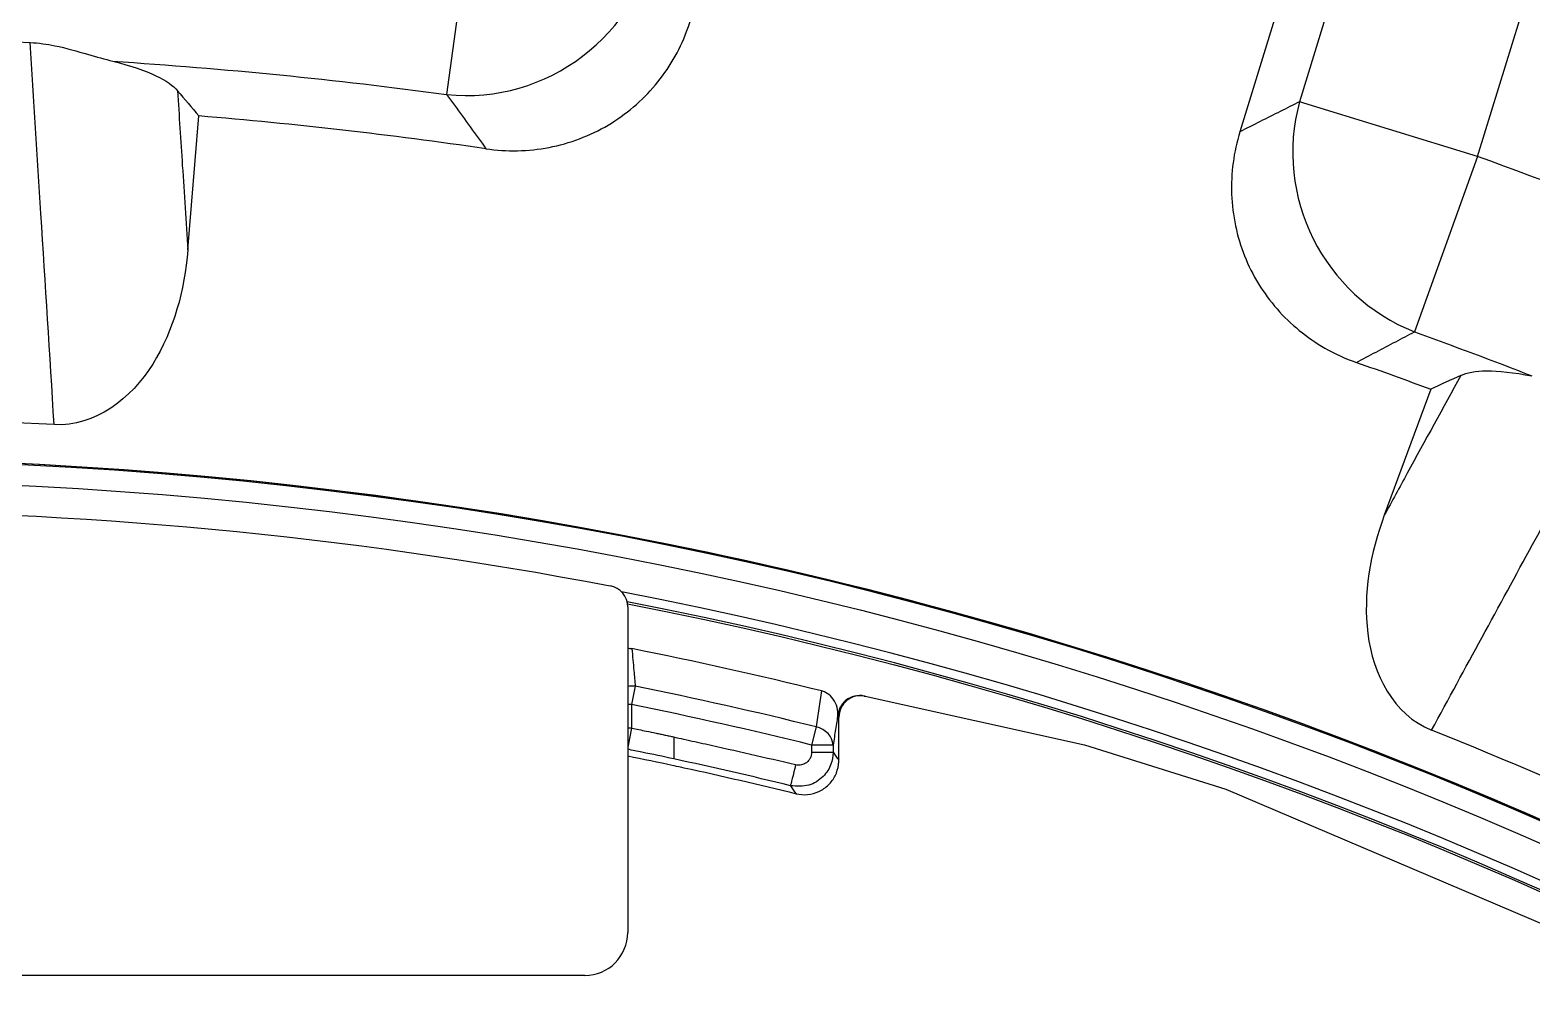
# Model space of a CAD drawing. Header units: millimetres. Extents: x 2595 to 3308, y 1499 to 1823.
# Drawn here: x 3153.11 to 3188.04, y 1757.92 to 1780.03 of the extents above; entities that cross this region are included whole.
import ezdxf
from ezdxf.lldxf.tags import DXFTag

# ---------------------------------------------------------------- set-up
doc = ezdxf.new("R2010")
doc.units = ezdxf.units.MM
doc.layers.add('5', color=7, linetype='Continuous', true_color=0xffffff)
tags = doc.linetypes.add('DASHED', pattern=[25.72, 12.86, -12.86]).pattern_tags.tags
tags[6:7] = [DXFTag(74, 4), DXFTag(75, 0), DXFTag(340, '0'), DXFTag(46, 0.0), DXFTag(50, 0.0), DXFTag(44, 0.0), DXFTag(45, 0.0)]
tags[4:5] = [DXFTag(74, 4), DXFTag(75, 0), DXFTag(340, '0'), DXFTag(46, 0.0), DXFTag(50, 0.0), DXFTag(44, 0.0), DXFTag(45, 0.0)]

msp = doc.modelspace()

# ---------------------------------------------------------------- linework, layer by layer
at = {"layer": '5', "color": 7, "linetype": 'Continuous'}
for p, q in [((3184.579, 1788.506), (3181.247, 1777.665)), ((3185.309, 1787.06), (3182.636, 1778.363)), ((3186.778, 1777.09), (3189.451, 1785.787)), ((3163.379, 1782.825), (3162.796, 1778.532)), ((3186.778, 1777.09), (3182.636, 1778.363)), ((3156.774, 1774.918), (3157.033, 1778.033)), ((3186.778, 1777.09), (3185.308, 1773.013)), ((3185.688, 1771.681), (3184.607, 1768.748)), ((3167.183, 1764.772), (3167.097, 1764.345)), ((3167.097, 1764.345), (3167.007, 1764.345)), ((3167.097, 1764.345), (3167.097, 1763.8)), ((3172.51, 1764.545), (3172.534, 1764.54)), ((3172.534, 1764.54), (3177.635, 1763.409)), ((3171.896, 1764.055), (3171.896, 1764.121)), ((3171.896, 1764.055), (3171.919, 1764.05)), ((3171.918, 1763.051), (3171.919, 1764.05)), ((3167.097, 1763.8), (3167.007, 1763.358)), ((3167.097, 1763.8), (3167.007, 1763.8)), ((3171.39, 1763.828), (3171.285, 1763.405)), ((3171.285, 1763.405), (3171.285, 1763.237)), ((3171.787, 1763.405), (3171.286, 1763.405)), ((3171.787, 1763.405), (3171.786, 1763.237)), ((3177.635, 1763.409), (3180.924, 1762.383)), ((3180.924, 1762.383), (3190.014, 1758.503))]:
    msp.add_line(p, q, dxfattribs=at)
at = {"layer": '5', "color": 6, "linetype": 'Continuous'}
for p, q in [((3167.007, 1766.616), (3167.007, 1759.047)), ((3166.007, 1758.047), (3129.997, 1758.047))]:
    msp.add_line(p, q, dxfattribs=at)
at = {"layer": '5', "color": 7, "linetype": 'Continuous', "extrusion": (0, 0, -1)}
for centre, radius, start, end in [((-3148.002, 1669.466), 110.064, 93.66067, 97.72467), ((-3147.991, 1669.469), 110.064, 109.81924, 111.33933), ((-3147.991, 1669.469), 108.942, 109.27821, 110.24483), ((-3148.002, 1669.494), 100.07, 313.95835, 233.17746), ((-3148.002, 1669.494), 99.038, 101.06, 232.89885)]:
    msp.add_arc(centre, radius, start, end, dxfattribs=at)
at = {"layer": '5', "color": 7, "linetype": 'Continuous'}
for centre, radius, start, end in [((3148.002, 1669.466), 108.942, 81.7096, 85.24483), ((3147.991, 1669.469), 114.397, 59.81924, 70.18076), ((3148.002, 1669.494), 101.52, 86.80212, 93.19788), ((3148.002, 1669.494), 100.547, 306.63636, 233.36364), ((3148.002, 1669.494), 99.282, 307.04882, 79.04876), ((3148.002, 1669.494), 99.081, 307.09253, 78.95021), ((3148.002, 1669.494), 98.032, 76.12071, 78.76315), ((3148.002, 1669.494), 97.19, 76.0756, 78.61787), ((3148.002, 1669.494), 96.754, 76.0756, 78.61787), ((3148.002, 1669.494), 101.52, 61.80212, 68.19788)]:
    msp.add_arc(centre, radius, start, end, dxfattribs=at)
at = {"layer": '5', "color": 7, "linetype": 'DASHED'}
for radius, start, end in [(100.573, 306.62661, 226.18317), (100.572, 306.62578, 226.19708)]:
    msp.add_arc((3148.002, 1669.494), radius, start, end, dxfattribs=at)
at = {"layer": '5', "color": 6, "linetype": 'Continuous', "extrusion": (0, 0, -1)}
msp.add_arc((-3148.002, 1669.494), 99.37, 79.2126, 100.7874, dxfattribs=at)
at = {"layer": '5', "color": 6, "linetype": 'Continuous'}
for centre, radius, start, end in [((3166.507, 1766.616), 0.5, 0, 79.2126), ((3166.007, 1759.047), 1, 270, 0)]:
    msp.add_arc(centre, radius, start, end, dxfattribs=at)
at = {"layer": '5', "color": 7, "linetype": 'Continuous'}
for centre, major_axis, ratio, start_param, end_param in [((3163.379, 1782.825), (3.506, 2.659), 0.970381, 3.943674, 5.481104), ((3186.778, 1777.09), (-1.967, 3.936), 0.971583, 0.823637, 2.317956), ((3167.097, 1764.345), (-0.501, -0.044), 0.856823, 4.46569, 4.816956), ((3172.401, 1764.054), (0.493, -0.109), 0.99601, 1.570796, 3.358321), ((3172.424, 1764.049), (0.502, -0.05), 0.996104, 1.452378, 3.239903), ((3171.285, 1763.405), (0.497, -0.076), 0.865126, 0.174658, 1.492023)]:
    msp.add_ellipse(centre, major_axis=major_axis, ratio=ratio, start_param=start_param, end_param=end_param, dxfattribs=at)
for points, knots in [([(3163.711, 1777.27), (3164.195, 1777.199), (3164.697, 1777.209), (3165.658, 1777.395), (3166.13, 1777.572), (3166.966, 1778.066), (3167.344, 1778.387), (3167.96, 1779.122), (3168.209, 1779.546), (3168.379, 1779.993), (3168.498, 1780.304), (3168.581, 1780.631), (3168.627, 1780.961)], [0, 0, 0, 0, 0.21558, 0.21558, 0.431425, 0.431425, 0.643662, 0.643662, 0.854315, 0.854315, 0.854315, 1, 1, 1, 1]), ([(3153.666, 1770.855), (3153.564, 1772.491), (3153.462, 1774.127), (3153.277, 1777.088), (3153.194, 1778.414), (3153.111, 1779.74)], [0, 0, 0, 0, 0.5522, 0.5522, 1, 1, 1, 1]), ([(3153.111, 1779.74), (3153.305, 1779.731), (3153.501, 1779.703), (3153.956, 1779.61), (3154.209, 1779.535), (3154.65, 1779.408), (3154.846, 1779.351), (3155.03, 1779.306)], [0, 0, 0, 0, 0.256166, 0.256166, 0.648659, 0.648659, 1, 1, 1, 1]), ([(3156.535, 1778.62), (3156.573, 1778.04), (3156.61, 1777.46), (3156.69, 1776.226), (3156.732, 1775.572), (3156.774, 1774.918)], [0, 0, 0, 0, 0.470062, 0.470062, 1, 1, 1, 1]), ([(3162.796, 1778.532), (3162.857, 1778.448), (3162.918, 1778.365), (3163.223, 1777.945), (3163.467, 1777.608), (3163.711, 1777.27)], [0, 0, 0, 0, 0.198987, 0.198987, 1, 1, 1, 1]), ([(3182.636, 1778.363), (3182.486, 1778.288), (3182.337, 1778.213), (3181.874, 1777.981), (3181.561, 1777.824), (3181.247, 1777.665)], [0, 0, 0, 0, 0.323376, 0.323376, 1, 1, 1, 1]), ([(3181.247, 1777.665), (3181.104, 1777.198), (3181.037, 1776.7), (3181.073, 1775.724), (3181.177, 1775.231), (3181.536, 1774.33), (3181.795, 1773.908), (3182.427, 1773.185), (3182.809, 1772.874), (3183.225, 1772.636), (3183.458, 1772.503), (3183.705, 1772.391), (3183.958, 1772.302)], [0, 0, 0, 0, 0.221652, 0.221652, 0.443557, 0.443557, 0.662044, 0.662044, 0.879231, 0.879231, 0.879231, 1, 1, 1, 1]), ([(3156.774, 1774.918), (3156.696, 1773.98), (3156.455, 1773.059), (3155.463, 1771.467), (3154.616, 1770.802), (3153.666, 1770.855)], [0, 0, 0, 0, 0.5, 0.5, 1, 1, 1, 1]), ([(3183.958, 1772.302), (3184.263, 1772.464), (3184.568, 1772.624), (3185.018, 1772.861), (3185.163, 1772.937), (3185.308, 1773.013)], [0, 0, 0, 0, 0.676621, 0.676621, 1, 1, 1, 1]), ([(3186.388, 1772.002), (3185.972, 1771.243), (3185.556, 1770.483), (3184.963, 1769.399), (3184.785, 1769.073), (3184.607, 1768.748)], [0, 0, 0, 0, 0.700186, 0.700186, 1, 1, 1, 1]), ([(3185.707, 1763.752), (3186.49, 1765.191), (3187.274, 1766.631), (3188.693, 1769.237), (3189.329, 1770.403), (3189.964, 1771.57)], [0, 0, 0, 0, 0.5522, 0.5522, 1, 1, 1, 1]), ([(3184.607, 1768.748), (3184.281, 1767.865), (3184.11, 1766.927), (3184.336, 1765.066), (3184.823, 1764.106), (3185.707, 1763.752)], [0, 0, 0, 0, 0.5, 0.5, 1, 1, 1, 1]), ([(3167.105, 1765.647), (3167.121, 1765.474), (3167.136, 1765.302), (3167.162, 1765.011), (3167.172, 1764.891), (3167.183, 1764.772)], [0, 0, 0, 0, 0.590914, 0.590914, 1, 1, 1, 1]), ([(3171.896, 1764.121), (3171.896, 1764.192), (3171.885, 1764.264), (3171.839, 1764.397), (3171.803, 1764.461), (3171.715, 1764.562), (3171.664, 1764.603), (3171.579, 1764.645), (3171.549, 1764.656), (3171.518, 1764.664)], [0, 0, 0, 0, 0.298818, 0.298818, 0.599722, 0.599722, 0.866744, 0.866744, 1, 1, 1, 1]), ([(3167.097, 1763.8), (3167.212, 1763.777), (3167.326, 1763.753), (3167.517, 1763.714), (3167.592, 1763.698), (3167.668, 1763.682)], [0, 0, 0, 0, 0.602307, 0.602307, 1, 1, 1, 1]), ([(3168.077, 1763.084), (3167.831, 1763.137), (3167.586, 1763.189), (3167.229, 1763.262), (3167.118, 1763.285), (3167.007, 1763.307)], [0, 0, 0, 0, 0.689468, 0.689468, 1, 1, 1, 1]), ([(3168.077, 1763.586), (3168.077, 1763.555), (3168.077, 1763.493), (3168.077, 1763.375), (3168.077, 1763.242), (3168.077, 1763.123), (3168.077, 1763.097), (3168.077, 1763.084)], [0, 0, 0, 0, 0.125146, 0.250751, 0.500434, 0.750033, 1, 1, 1, 1]), ([(3170.913, 1762.945), (3170.215, 1763.106), (3169.351, 1763.306), (3168.484, 1763.496), (3168.317, 1763.533)], [0, 0, 0, 0, 0.807417, 1, 1, 1, 1]), ([(3171.786, 1763.237), (3171.776, 1763.142), (3171.753, 1762.936), (3171.56, 1762.647), (3171.218, 1762.426), (3170.939, 1762.448), (3170.793, 1762.459)], [0, 0, 0, 0, 0.196619, 0.429553, 0.701323, 1, 1, 1, 1]), ([(3170.924, 1762.274), (3171.011, 1762.252), (3171.104, 1762.246), (3171.283, 1762.263), (3171.373, 1762.287), (3171.536, 1762.362), (3171.612, 1762.415), (3171.74, 1762.539), (3171.794, 1762.614), (3171.874, 1762.773), (3171.9, 1762.861), (3171.916, 1762.984), (3171.918, 1763.017), (3171.918, 1763.051)], [0, 0, 0, 0, 0.18708, 0.18708, 0.374247, 0.374247, 0.560194, 0.560194, 0.745283, 0.745283, 0.930727, 0.930727, 1, 1, 1, 1])]:
    msp.add_open_spline(points, degree=3, knots=knots, dxfattribs=at)
for points, degree in [([(3142.894, 1779.74), (3146.296, 1779.898), (3149.708, 1779.898), (3153.111, 1779.74)], 3), ([(3155.03, 1779.306), (3155.888, 1779.094), (3156.34, 1778.85), (3156.535, 1778.62)], 3), ([(3156.535, 1778.62), (3156.701, 1778.425), (3156.867, 1778.229), (3157.033, 1778.033)], 3), ([(3186.388, 1772.002), (3186.155, 1771.895), (3185.922, 1771.788), (3185.688, 1771.681)], 3), ([(3186.388, 1772.002), (3186.662, 1772.128), (3187.174, 1772.158), (3188.042, 1771.987)], 3), ([(3167.007, 1765.655), (3167.04, 1765.656), (3167.073, 1765.653), (3167.105, 1765.647)], 3), ([(3171.518, 1764.664), (3171.498, 1764.53), (3171.456, 1764.258), (3171.412, 1763.973), (3171.39, 1763.828)], 3), ([(3171.896, 1764.121), (3171.879, 1764.006), (3171.843, 1763.772), (3171.805, 1763.528), (3171.787, 1763.405)], 3), ([(3167.668, 1763.682), (3168.077, 1763.596)], 1), ([(3168.317, 1763.533), (3168.237, 1763.551), (3168.157, 1763.568), (3168.077, 1763.586)], 3), ([(3167.007, 1763.155), (3167.364, 1763.082), (3167.721, 1763.008), (3168.077, 1762.931)], 3), ([(3170.793, 1762.459), (3169.891, 1762.68), (3168.985, 1762.889), (3168.077, 1763.084)], 3), ([(3168.077, 1762.931), (3168.157, 1762.914), (3168.237, 1762.897), (3168.317, 1762.879)], 3), ([(3170.913, 1762.945), (3170.86, 1762.727), (3170.799, 1762.48), (3170.794, 1762.459)], 3), ([(3171.285, 1763.237), (3171.285, 1763.214), (3171.281, 1763.169), (3171.254, 1763.095), (3171.204, 1763.024), (3171.126, 1762.964), (3171.023, 1762.932), (3170.951, 1762.936), (3170.913, 1762.945)], 3), ([(3171.285, 1763.237), (3171.534, 1763.237), (3171.765, 1763.237), (3171.786, 1763.237)], 3), ([(3171.786, 1763.237), (3171.807, 1763.207), (3171.85, 1763.147), (3171.895, 1763.084), (3171.918, 1763.051)], 3), ([(3168.317, 1762.879), (3169.189, 1762.69), (3170.058, 1762.488), (3170.924, 1762.274)], 3), ([(3170.793, 1762.459), (3170.837, 1762.397), (3170.88, 1762.336), (3170.924, 1762.274)], 3)]:
    msp.add_open_spline(points, degree=degree, dxfattribs=at)

doc.saveas('drawing.dxf')
